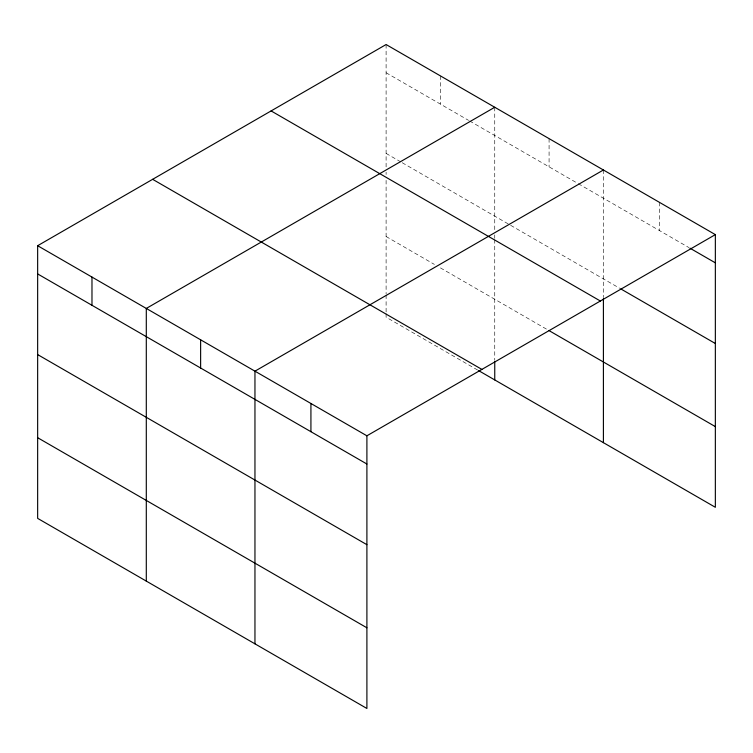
<?xml version="1.0" encoding="UTF-8"?>
<svg xmlns="http://www.w3.org/2000/svg" width="753" height="753" viewBox="0 0 753 753"><rect width="100%" height="100%" fill="white"/><g stroke="black" fill="none" stroke-linecap="round" stroke-linejoin="round"><path stroke-width="0.56" stroke-dasharray="3.77 2.82" d="M386.101 72.749L468.592 120.376M469.599 120.96L577.25 183.101M578.257 183.685L688.891 247.558M386.101 153.414L401.189 162.13M402.196 162.714L619.691 288.277M386.101 236.527L434.387 264.407M440.43 267.899L549.078 330.623M477.647 370.052L386.101 317.201L386.101 313.69M659.374 202.312L659.374 230.522M603.407 169.99L603.407 297.604M549.078 138.627L549.078 166.837M494.749 107.265L494.749 230.192M494.749 234.88L494.749 238.39M494.749 239.558L494.749 360.056M440.43 75.902L440.43 104.112M386.101 44.531L386.101 167.467M386.101 172.145L386.101 174.489M386.101 180.344L386.101 293.821M386.101 294.988L386.101 312.523"/><path stroke-width="1.13" d="M715.35 234.625L386.101 44.531L37.65 245.713L37.65 518.375L366.899 708.469L366.899 435.799L715.35 234.625L715.35 507.287L478.654 370.636M494.749 107.265L146.298 308.438L146.298 581.109M603.407 169.99L254.956 371.173L254.956 643.834M689.908 248.151L715.35 262.835M620.707 288.86L715.35 343.509M271.108 110.926L600.357 301.012M549.078 330.623L715.35 426.622M152.643 179.318L481.892 369.412M37.65 245.713L366.899 435.799M37.65 273.923L366.899 464.017M37.65 354.588L366.899 544.683M37.65 437.709L366.899 627.795M603.407 298.772L603.407 442.66M494.749 361.224L494.749 379.926M310.923 403.486L310.923 431.695M200.627 339.801L200.627 368.019M91.979 277.076L91.979 305.285"/></g></svg>
